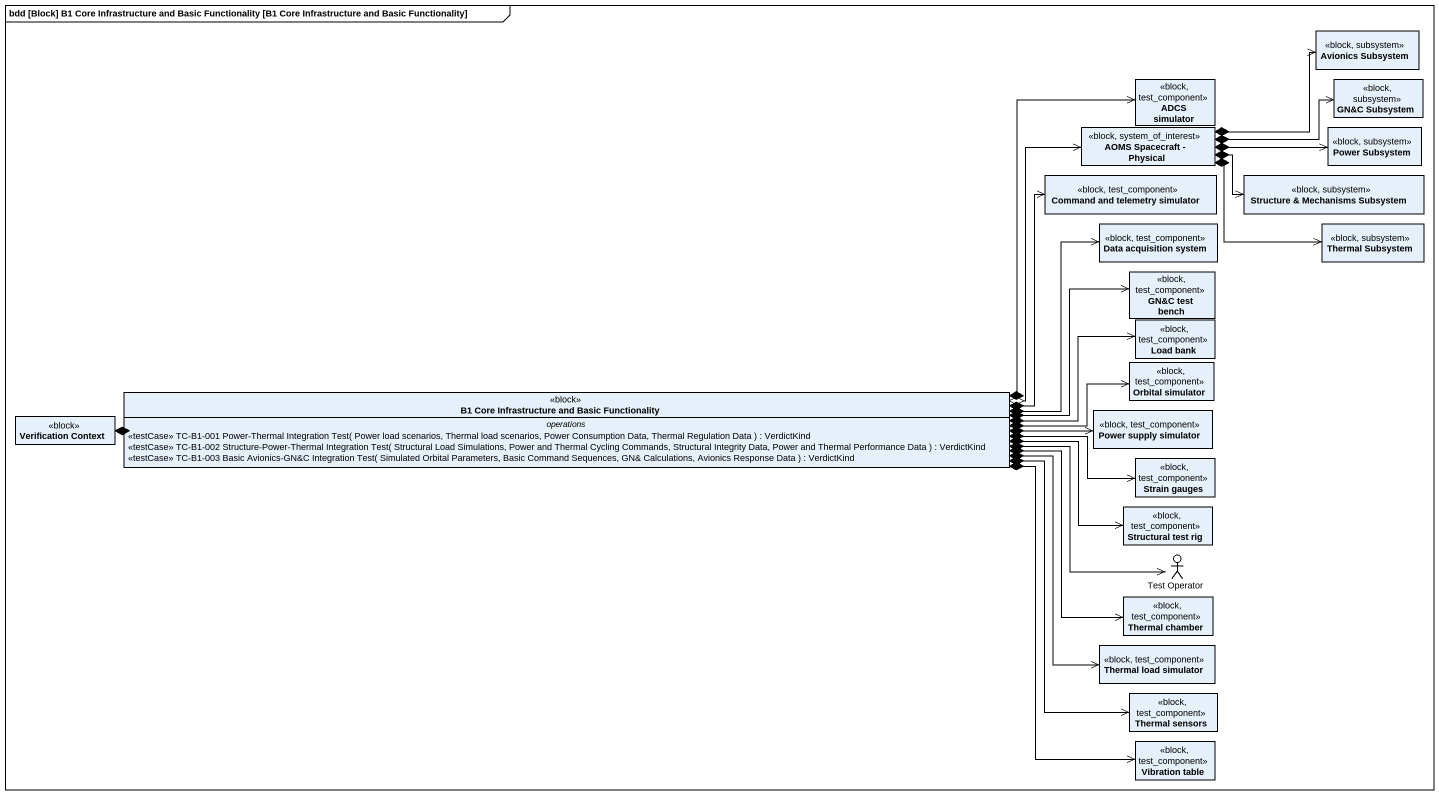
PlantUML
@startuml
mainframe bdd [Block] B1 Core Infrastructure and Basic Functionality [B1 Core Infrastructure and Basic Functionality]
allowmixing
hide circle
hide empty members
class "Avionics Subsystem" as Avionics_Subsystem <<block, subsystem>>
class "ADCS simulator" as ADCS_simulator <<block, test_component>>
class "GN&C Subsystem" as GN_C_Subsystem <<block, subsystem>>
class "AOMS Spacecraft - Physical" as AOMS_Spacecraft_Physical <<block, system_of_interest>>
class "Power Subsystem" as Power_Subsystem <<block, subsystem>>
class "Command and telemetry simulator" as Command_and_telemetry <<block, test_component>>
class "Structure & Mechanisms Subsystem" as Structure_Mechanisms <<block, subsystem>>
class "Data acquisition system" as Data_acquisition_system <<block, test_component>>
class "Thermal Subsystem" as Thermal_Subsystem <<block, subsystem>>
class "GN&C test bench" as GN_C_test_bench <<block, test_component>>
class "Load bank" as Load_bank <<block, test_component>>
class "B1 Core Infrastructure and Basic Functionality" as B1_Core_Infrastructure_and <<block>> {
  -- operations --
  <<testCase>> TC-B1-001 Power-Thermal Integration Test( Power load scenarios, Thermal load scenarios, Power Consumption Data, Thermal Regulation Data ) : VerdictKind
  <<testCase>> TC-B1-002 Structure-Power-Thermal Integration Test( Structural Load Simulations, Power and Thermal Cycling Commands, Structural Integrity Data, Power and Thermal Performance Data ) : VerdictKind
  <<testCase>> TC-B1-003 Basic Avionics-GN&C Integration Test( Simulated Orbital Parameters, Basic Command Sequences, GN& Calculations, Avionics Response Data ) : VerdictKind
}
class "Orbital simulator" as Orbital_simulator <<block, test_component>>
class "Verification Context" as Verification_Context <<block>>
class "Power supply simulator" as Power_supply_simulator <<block, test_component>>
class "Strain gauges" as Strain_gauges <<block, test_component>>
class "Structural test rig" as Structural_test_rig <<block, test_component>>
actor "Test Operator" as Test_Operator
class "Thermal chamber" as Thermal_chamber <<block, test_component>>
class "Thermal load simulator" as Thermal_load_simulator <<block, test_component>>
class "Thermal sensors" as Thermal_sensors <<block, test_component>>
class "Vibration table" as Vibration_table <<block, test_component>>
AOMS_Spacecraft_Physical *-right-> Avionics_Subsystem
AOMS_Spacecraft_Physical *-right-> GN_C_Subsystem
AOMS_Spacecraft_Physical *-right-> Power_Subsystem
AOMS_Spacecraft_Physical *-right-> Structure_Mechanisms
AOMS_Spacecraft_Physical *-right-> Thermal_Subsystem
B1_Core_Infrastructure_and *-right-> ADCS_simulator
B1_Core_Infrastructure_and o-right-> AOMS_Spacecraft_Physical
B1_Core_Infrastructure_and *-right-> Command_and_telemetry
B1_Core_Infrastructure_and *-right-> Data_acquisition_system
B1_Core_Infrastructure_and *-right-> GN_C_test_bench
B1_Core_Infrastructure_and *-right-> Load_bank
B1_Core_Infrastructure_and *-right-> Orbital_simulator
B1_Core_Infrastructure_and *-right-> Power_supply_simulator
B1_Core_Infrastructure_and *-right-> Strain_gauges
B1_Core_Infrastructure_and *-right-> Structural_test_rig
B1_Core_Infrastructure_and *-right-> Test_Operator
B1_Core_Infrastructure_and *-right-> Thermal_chamber
B1_Core_Infrastructure_and *-right-> Thermal_load_simulator
B1_Core_Infrastructure_and *-right-> Thermal_sensors
B1_Core_Infrastructure_and *-right-> Vibration_table
Verification_Context *-right- B1_Core_Infrastructure_and
@enduml
